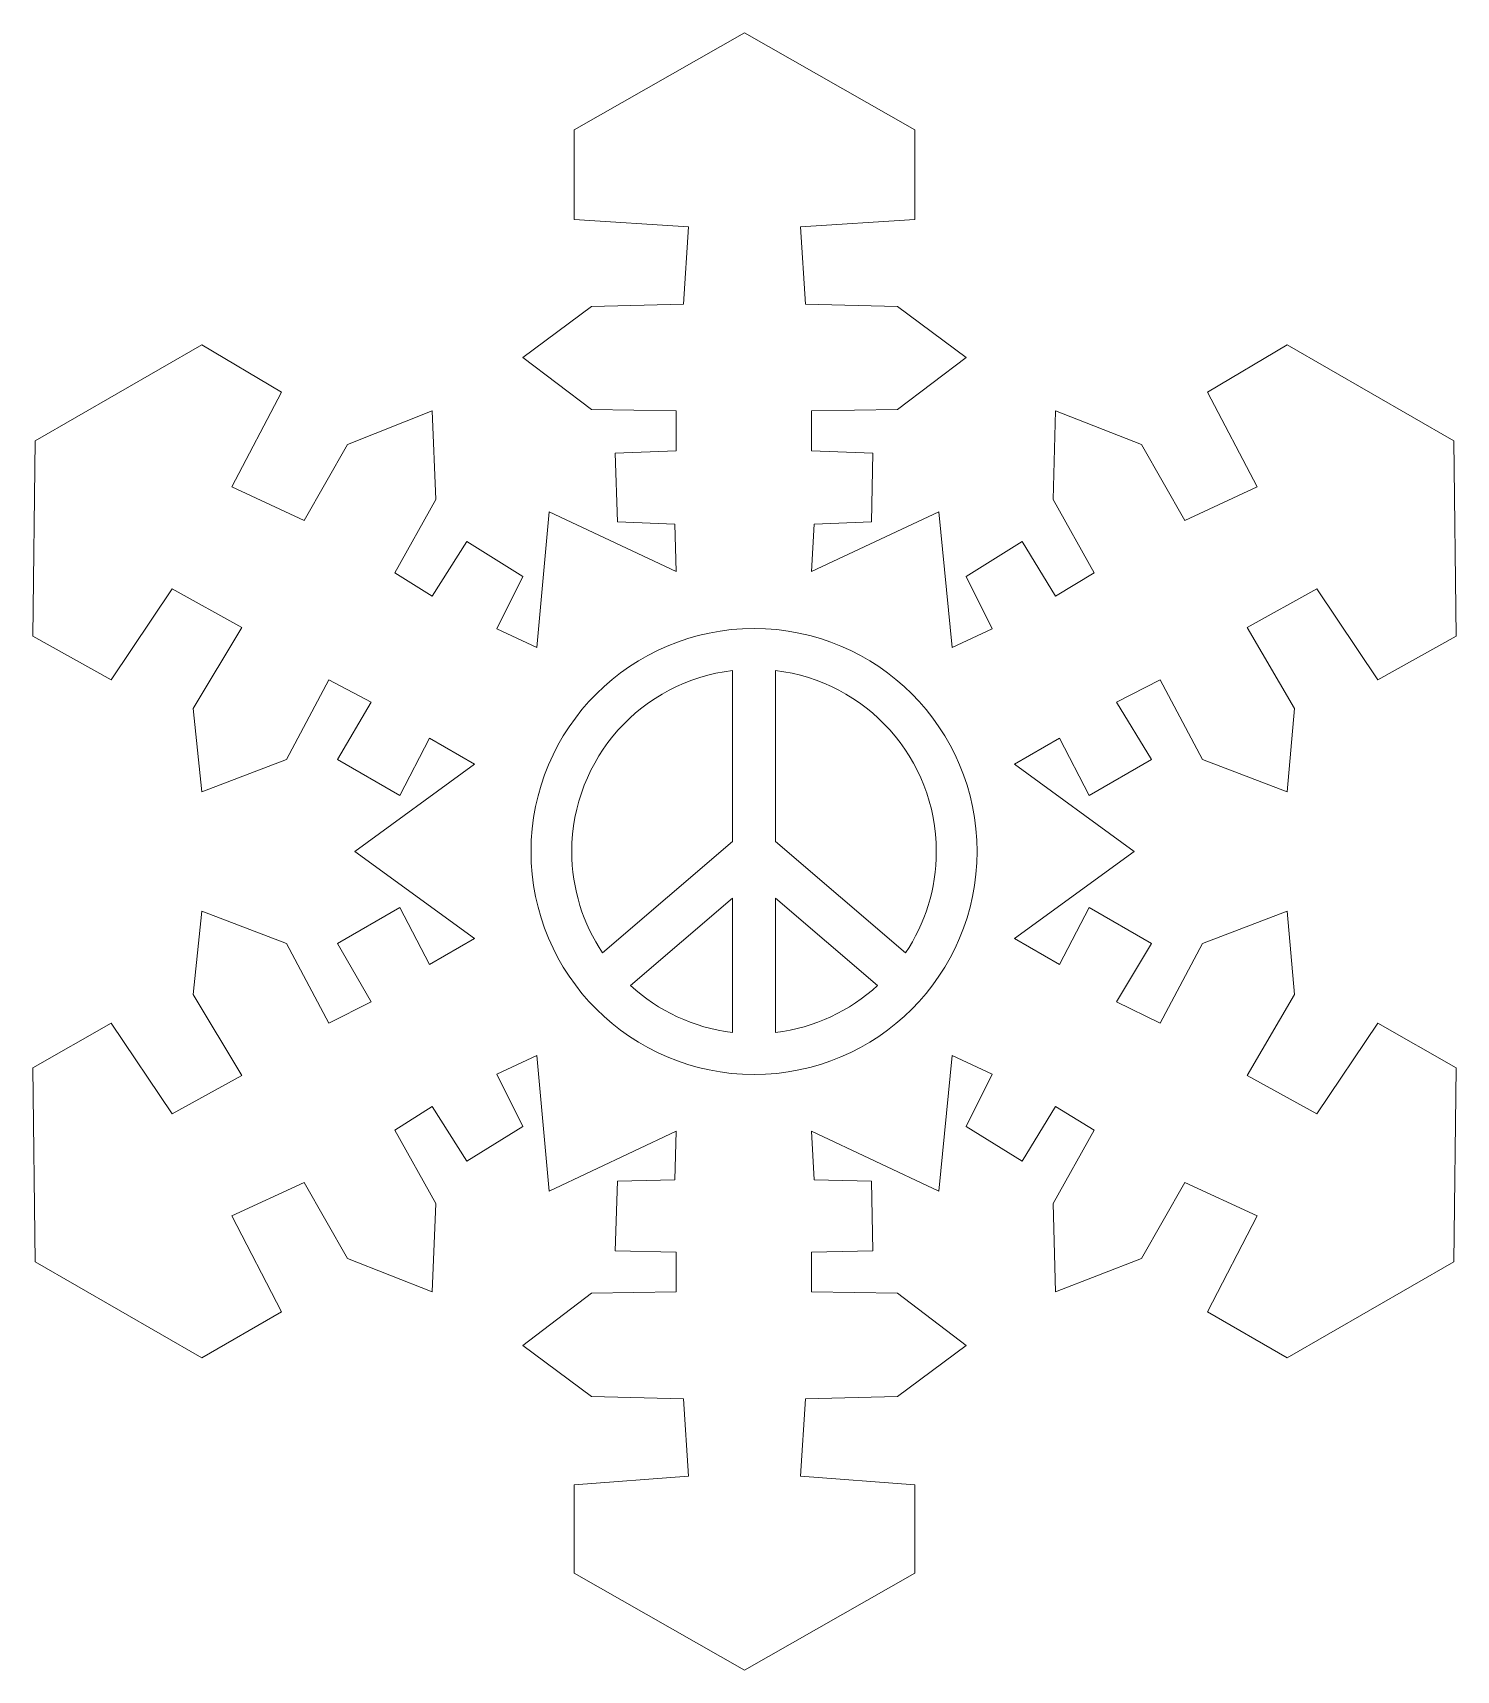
# Model space of a CAD drawing. Header units: centimetres. Extents: x -6.3 to 6.3, y -7.3 to 7.3.
import ezdxf

# ---------------------------------------------------------------- set-up
doc = ezdxf.new("R2010")
doc.units = ezdxf.units.CM
doc.header["$MEASUREMENT"] = 0
doc.layers.add('Layer 1', color=7, linetype='Continuous')

msp = doc.modelspace()

# ---------------------------------------------------------------- linework, layer by layer
at = {"layer": 'Layer 1', "color": 250, "lineweight": 0}
msp.add_open_spline([(0, 7.27604), (0, 7.27604), (-1.51464, 6.41448), (-1.51464, 6.41448), (-1.51464, 6.41448), (-1.51464, 6.41448), (-1.51464, 5.61742), (-1.51464, 5.61742), (-1.51464, 5.61742), (-1.51464, 5.61742), (-0.49759, 5.55177), (-0.49759, 5.55177), (-0.49759, 5.55177), (-0.49759, 5.55177), (-0.54135, 4.86528), (-0.54135, 4.86528), (-0.54135, 4.86528), (-0.54135, 4.86528), (-1.3603, 4.8434), (-1.3603, 4.8434), (-1.3603, 4.8434), (-1.3603, 4.8434), (-1.96846, 4.39073), (-1.96846, 4.39073), (-1.96846, 4.39073), (-1.96846, 4.39073), (-1.3603, 3.92655), (-1.3603, 3.92655), (-1.3603, 3.92655), (-1.3603, 3.92655), (-0.60816, 3.91503), (-0.60816, 3.91503), (-0.60816, 3.91503), (-0.60816, 3.91503), (-0.60816, 3.56142), (-0.60816, 3.56142), (-0.60816, 3.56142), (-0.60816, 3.56142), (-1.14952, 3.53954), (-1.14952, 3.53954), (-1.14952, 3.53954), (-1.14952, 3.53954), (-1.12763, 2.93023), (-1.12763, 2.93023), (-1.12763, 2.93023), (-1.12763, 2.93023), (-0.61968, 2.90834), (-0.61968, 2.90834), (-0.61968, 2.90834), (-0.61968, 2.90834), (-0.60816, 2.48908), (-0.60816, 2.48908), (-0.60816, 2.48908), (-0.60816, 2.48908), (-1.73579, 3.01892), (-1.73579, 3.01892), (-1.73579, 3.01892), (-1.73579, 3.01892), (-1.84637, 1.81412), (-1.84637, 1.81412), (-1.84637, 1.81412), (-1.84637, 1.81412), (-2.19997, 1.97998), (-2.19997, 1.97998), (-2.19997, 1.97998), (-2.19997, 1.97998), (-1.96846, 2.44416), (-1.96846, 2.44416), (-1.96846, 2.44416), (-1.96846, 2.44416), (-2.46604, 2.754), (-2.46604, 2.754), (-2.46604, 2.754), (-2.46604, 2.754), (-2.77588, 2.26793), (-2.77588, 2.26793), (-2.77588, 2.26793), (-2.77588, 2.26793), (-3.10761, 2.47756), (-3.10761, 2.47756), (-3.10761, 2.47756), (-3.10761, 2.47756), (-2.74248, 3.12949), (-2.74248, 3.12949), (-2.74248, 3.12949), (-2.74248, 3.12949), (-2.77588, 3.91503), (-2.77588, 3.91503), (-2.77588, 3.91503), (-2.77588, 3.91503), (-3.52687, 3.61671), (-3.52687, 3.61671), (-3.52687, 3.61671), (-3.52687, 3.61671), (-3.91388, 2.94175), (-3.91388, 2.94175), (-3.91388, 2.94175), (-3.91388, 2.94175), (-4.55544, 3.24007), (-4.55544, 3.24007), (-4.55544, 3.24007), (-4.55544, 3.24007), (-4.11315, 4.0809), (-4.11315, 4.0809), (-4.11315, 4.0809), (-4.11315, 4.0809), (-4.82151, 4.50131), (-4.82151, 4.50131), (-4.82151, 4.50131), (-4.82151, 4.50131), (-6.30275, 3.65012), (-6.30275, 3.65012), (-6.30275, 3.65012), (-6.30275, 3.65012), (-6.32464, 1.91317), (-6.32464, 1.91317), (-6.32464, 1.91317), (-6.32464, 1.91317), (-5.62779, 1.52616), (-5.62779, 1.52616), (-5.62779, 1.52616), (-5.62779, 1.52616), (-5.08643, 2.33359), (-5.08643, 2.33359), (-5.08643, 2.33359), (-5.08643, 2.33359), (-4.46675, 1.9915), (-4.46675, 1.9915), (-4.46675, 1.9915), (-4.46675, 1.9915), (-4.89869, 1.27161), (-4.89869, 1.27161), (-4.89869, 1.27161), (-4.89869, 1.27161), (-4.82151, 0.53099), (-4.82151, 0.53099), (-4.82151, 0.53099), (-4.82151, 0.53099), (-4.06938, 0.81894), (-4.06938, 0.81894), (-4.06938, 0.81894), (-4.06938, 0.81894), (-3.69273, 1.52616), (-3.69273, 1.52616), (-3.69273, 1.52616), (-3.69273, 1.52616), (-3.31724, 1.32805), (-3.31724, 1.32805), (-3.31724, 1.32805), (-3.31724, 1.32805), (-3.61556, 0.81894), (-3.61556, 0.81894), (-3.61556, 0.81894), (-3.61556, 0.81894), (-3.06269, 0.49874), (-3.06269, 0.49874), (-3.06269, 0.49874), (-3.06269, 0.49874), (-2.79777, 1.00669), (-2.79777, 1.00669), (-2.79777, 1.00669), (-2.79777, 1.00669), (-2.39924, 0.77517), (-2.39924, 0.77517), (-2.39924, 0.77517), (-2.39924, 0.77517), (-3.46122, 0.00115), (-3.46122, 0.00115), (-3.46122, 0.00115), (-3.46122, 0.00115), (-2.39924, -0.77287), (-2.39924, -0.77287), (-2.39924, -0.77287), (-2.39924, -0.77287), (-2.79777, -1.00554), (-2.79777, -1.00554), (-2.79777, -1.00554), (-2.79777, -1.00554), (-3.06269, -0.49643), (-3.06269, -0.49643), (-3.06269, -0.49643), (-3.06269, -0.49643), (-3.61556, -0.81779), (-3.61556, -0.81779), (-3.61556, -0.81779), (-3.61556, -0.81779), (-3.31724, -1.33726), (-3.31724, -1.33726), (-3.31724, -1.33726), (-3.31724, -1.33726), (-3.69273, -1.52501), (-3.69273, -1.52501), (-3.69273, -1.52501), (-3.69273, -1.52501), (-4.06938, -0.81779), (-4.06938, -0.81779), (-4.06938, -0.81779), (-4.06938, -0.81779), (-4.82151, -0.52984), (-4.82151, -0.52984), (-4.82151, -0.52984), (-4.82151, -0.52984), (-4.89869, -1.27046), (-4.89869, -1.27046), (-4.89869, -1.27046), (-4.89869, -1.27046), (-4.46675, -1.98919), (-4.46675, -1.98919), (-4.46675, -1.98919), (-4.46675, -1.98919), (-5.08643, -2.33243), (-5.08643, -2.33243), (-5.08643, -2.33243), (-5.08643, -2.33243), (-5.62779, -1.52501), (-5.62779, -1.52501), (-5.62779, -1.52501), (-5.62779, -1.52501), (-6.32464, -1.92354), (-6.32464, -1.92354), (-6.32464, -1.92354), (-6.32464, -1.92354), (-6.30275, -3.64781), (-6.30275, -3.64781), (-6.30275, -3.64781), (-6.30275, -3.64781), (-4.82151, -4.50016), (-4.82151, -4.50016), (-4.82151, -4.50016), (-4.82151, -4.50016), (-4.11315, -4.09011), (-4.11315, -4.09011), (-4.11315, -4.09011), (-4.11315, -4.09011), (-4.55544, -3.23892), (-4.55544, -3.23892), (-4.55544, -3.23892), (-4.55544, -3.23892), (-3.91388, -2.94059), (-3.91388, -2.94059), (-3.91388, -2.94059), (-3.91388, -2.94059), (-3.52687, -3.61556), (-3.52687, -3.61556), (-3.52687, -3.61556), (-3.52687, -3.61556), (-2.77588, -3.91388), (-2.77588, -3.91388), (-2.77588, -3.91388), (-2.77588, -3.91388), (-2.74248, -3.12949), (-2.74248, -3.12949), (-2.74248, -3.12949), (-2.74248, -3.12949), (-3.10761, -2.47641), (-3.10761, -2.47641), (-3.10761, -2.47641), (-3.10761, -2.47641), (-2.77588, -2.26563), (-2.77588, -2.26563), (-2.77588, -2.26563), (-2.77588, -2.26563), (-2.46604, -2.75285), (-2.46604, -2.75285), (-2.46604, -2.75285), (-2.46604, -2.75285), (-1.96846, -2.44301), (-1.96846, -2.44301), (-1.96846, -2.44301), (-1.96846, -2.44301), (-2.19997, -1.97883), (-2.19997, -1.97883), (-2.19997, -1.97883), (-2.19997, -1.97883), (-1.84637, -1.81296), (-1.84637, -1.81296), (-1.84637, -1.81296), (-1.84637, -1.81296), (-1.73579, -3.01777), (-1.73579, -3.01777), (-1.73579, -3.01777), (-1.73579, -3.01777), (-0.60816, -2.48678), (-0.60816, -2.48678), (-0.60816, -2.48678), (-0.60816, -2.48678), (-0.61968, -2.91871), (-0.61968, -2.91871), (-0.61968, -2.91871), (-0.61968, -2.91871), (-1.12763, -2.93023), (-1.12763, -2.93023), (-1.12763, -2.93023), (-1.12763, -2.93023), (-1.14952, -3.54875), (-1.14952, -3.54875), (-1.14952, -3.54875), (-1.14952, -3.54875), (-0.60816, -3.56027), (-0.60816, -3.56027), (-0.60816, -3.56027), (-0.60816, -3.56027), (-0.60816, -3.91388), (-0.60816, -3.91388), (-0.60816, -3.91388), (-0.60816, -3.91388), (-1.3603, -3.92425), (-1.3603, -3.92425), (-1.3603, -3.92425), (-1.3603, -3.92425), (-1.96846, -4.38958), (-1.96846, -4.38958), (-1.96846, -4.38958), (-1.96846, -4.38958), (-1.3603, -4.84225), (-1.3603, -4.84225), (-1.3603, -4.84225), (-1.3603, -4.84225), (-0.54135, -4.86528), (-0.54135, -4.86528), (-0.54135, -4.86528), (-0.54135, -4.86528), (-0.49759, -5.55062), (-0.49759, -5.55062), (-0.49759, -5.55062), (-0.49759, -5.55062), (-1.51464, -5.62779), (-1.51464, -5.62779), (-1.51464, -5.62779), (-1.51464, -5.62779), (-1.51464, -6.41218), (-1.51464, -6.41218), (-1.51464, -6.41218), (-1.51464, -6.41218), (0, -7.27604), (0, -7.27604), (0, -7.27604), (0, -7.27604), (1.51464, -6.41218), (1.51464, -6.41218), (1.51464, -6.41218), (1.51464, -6.41218), (1.51464, -5.62779), (1.51464, -5.62779), (1.51464, -5.62779), (1.51464, -5.62779), (0.49759, -5.55062), (0.49759, -5.55062), (0.49759, -5.55062), (0.49759, -5.55062), (0.54136, -4.86528), (0.54136, -4.86528), (0.54136, -4.86528), (0.54136, -4.86528), (1.3603, -4.84225), (1.3603, -4.84225), (1.3603, -4.84225), (1.3603, -4.84225), (1.96846, -4.38958), (1.96846, -4.38958), (1.96846, -4.38958), (1.96846, -4.38958), (1.3603, -3.92425), (1.3603, -3.92425), (1.3603, -3.92425), (1.3603, -3.92425), (0.59664, -3.91388), (0.59664, -3.91388), (0.59664, -3.91388), (0.59664, -3.91388), (0.59664, -3.56027), (0.59664, -3.56027), (0.59664, -3.56027), (0.59664, -3.56027), (1.13915, -3.54875), (1.13915, -3.54875), (1.13915, -3.54875), (1.13915, -3.54875), (1.12763, -2.93023), (1.12763, -2.93023), (1.12763, -2.93023), (1.12763, -2.93023), (0.61968, -2.91871), (0.61968, -2.91871), (0.61968, -2.91871), (0.61968, -2.91871), (0.59664, -2.48678), (0.59664, -2.48678), (0.59664, -2.48678), (0.59664, -2.48678), (1.72543, -3.01777), (1.72543, -3.01777), (1.72543, -3.01777), (1.72543, -3.01777), (1.84637, -1.81296), (1.84637, -1.81296), (1.84637, -1.81296), (1.84637, -1.81296), (2.19997, -1.97883), (2.19997, -1.97883), (2.19997, -1.97883), (2.19997, -1.97883), (1.96846, -2.44301), (1.96846, -2.44301), (1.96846, -2.44301), (1.96846, -2.44301), (2.46605, -2.75285), (2.46605, -2.75285), (2.46605, -2.75285), (2.46605, -2.75285), (2.76437, -2.26563), (2.76437, -2.26563), (2.76437, -2.26563), (2.76437, -2.26563), (3.10761, -2.47641), (3.10761, -2.47641), (3.10761, -2.47641), (3.10761, -2.47641), (2.74248, -3.12949), (2.74248, -3.12949), (2.74248, -3.12949), (2.74248, -3.12949), (2.76437, -3.91388), (2.76437, -3.91388), (2.76437, -3.91388), (2.76437, -3.91388), (3.52687, -3.61556), (3.52687, -3.61556), (3.52687, -3.61556), (3.52687, -3.61556), (3.91388, -2.94059), (3.91388, -2.94059), (3.91388, -2.94059), (3.91388, -2.94059), (4.55544, -3.23892), (4.55544, -3.23892), (4.55544, -3.23892), (4.55544, -3.23892), (4.11315, -4.09011), (4.11315, -4.09011), (4.11315, -4.09011), (4.11315, -4.09011), (4.82151, -4.50016), (4.82151, -4.50016), (4.82151, -4.50016), (4.82151, -4.50016), (6.30275, -3.64781), (6.30275, -3.64781), (6.30275, -3.64781), (6.30275, -3.64781), (6.32464, -1.92354), (6.32464, -1.92354), (6.32464, -1.92354), (6.32464, -1.92354), (5.62779, -1.52501), (5.62779, -1.52501), (5.62779, -1.52501), (5.62779, -1.52501), (5.08643, -2.33243), (5.08643, -2.33243), (5.08643, -2.33243), (5.08643, -2.33243), (4.46675, -1.98919), (4.46675, -1.98919), (4.46675, -1.98919), (4.46675, -1.98919), (4.88717, -1.27046), (4.88717, -1.27046), (4.88717, -1.27046), (4.88717, -1.27046), (4.82151, -0.52984), (4.82151, -0.52984), (4.82151, -0.52984), (4.82151, -0.52984), (4.06938, -0.81779), (4.06938, -0.81779), (4.06938, -0.81779), (4.06938, -0.81779), (3.69273, -1.52501), (3.69273, -1.52501), (3.69273, -1.52501), (3.69273, -1.52501), (3.30572, -1.33726), (3.30572, -1.33726), (3.30572, -1.33726), (3.30572, -1.33726), (3.61556, -0.81779), (3.61556, -0.81779), (3.61556, -0.81779), (3.61556, -0.81779), (3.06269, -0.49643), (3.06269, -0.49643), (3.06269, -0.49643), (3.06269, -0.49643), (2.79777, -1.00554), (2.79777, -1.00554), (2.79777, -1.00554), (2.79777, -1.00554), (2.39924, -0.77287), (2.39924, -0.77287), (2.39924, -0.77287), (2.39924, -0.77287), (3.46122, 0.00115), (3.46122, 0.00115), (3.46122, 0.00115), (3.46122, 0.00115), (2.39924, 0.77517), (2.39924, 0.77517), (2.39924, 0.77517), (2.39924, 0.77517), (2.79777, 1.00669), (2.79777, 1.00669), (2.79777, 1.00669), (2.79777, 1.00669), (3.06269, 0.49874), (3.06269, 0.49874), (3.06269, 0.49874), (3.06269, 0.49874), (3.61556, 0.81894), (3.61556, 0.81894), (3.61556, 0.81894), (3.61556, 0.81894), (3.30572, 1.32805), (3.30572, 1.32805), (3.30572, 1.32805), (3.30572, 1.32805), (3.69273, 1.52616), (3.69273, 1.52616), (3.69273, 1.52616), (3.69273, 1.52616), (4.06938, 0.81894), (4.06938, 0.81894), (4.06938, 0.81894), (4.06938, 0.81894), (4.82151, 0.53099), (4.82151, 0.53099), (4.82151, 0.53099), (4.82151, 0.53099), (4.88717, 1.27161), (4.88717, 1.27161), (4.88717, 1.27161), (4.88717, 1.27161), (4.46675, 1.9915), (4.46675, 1.9915), (4.46675, 1.9915), (4.46675, 1.9915), (5.08643, 2.33359), (5.08643, 2.33359), (5.08643, 2.33359), (5.08643, 2.33359), (5.62779, 1.52616), (5.62779, 1.52616), (5.62779, 1.52616), (5.62779, 1.52616), (6.32464, 1.91317), (6.32464, 1.91317), (6.32464, 1.91317), (6.32464, 1.91317), (6.30275, 3.65012), (6.30275, 3.65012), (6.30275, 3.65012), (6.30275, 3.65012), (4.82151, 4.50131), (4.82151, 4.50131), (4.82151, 4.50131), (4.82151, 4.50131), (4.11315, 4.0809), (4.11315, 4.0809), (4.11315, 4.0809), (4.11315, 4.0809), (4.55544, 3.24007), (4.55544, 3.24007), (4.55544, 3.24007), (4.55544, 3.24007), (3.91388, 2.94175), (3.91388, 2.94175), (3.91388, 2.94175), (3.91388, 2.94175), (3.52687, 3.61671), (3.52687, 3.61671), (3.52687, 3.61671), (3.52687, 3.61671), (2.76437, 3.91503), (2.76437, 3.91503), (2.76437, 3.91503), (2.76437, 3.91503), (2.74248, 3.12949), (2.74248, 3.12949), (2.74248, 3.12949), (2.74248, 3.12949), (3.10761, 2.47756), (3.10761, 2.47756), (3.10761, 2.47756), (3.10761, 2.47756), (2.76437, 2.26793), (2.76437, 2.26793), (2.76437, 2.26793), (2.76437, 2.26793), (2.46605, 2.754), (2.46605, 2.754), (2.46605, 2.754), (2.46605, 2.754), (1.96846, 2.44416), (1.96846, 2.44416), (1.96846, 2.44416), (1.96846, 2.44416), (2.19997, 1.97998), (2.19997, 1.97998), (2.19997, 1.97998), (2.19997, 1.97998), (1.84637, 1.81412), (1.84637, 1.81412), (1.84637, 1.81412), (1.84637, 1.81412), (1.72543, 3.01892), (1.72543, 3.01892), (1.72543, 3.01892), (1.72543, 3.01892), (0.59664, 2.48908), (0.59664, 2.48908), (0.59664, 2.48908), (0.59664, 2.48908), (0.61968, 2.90834), (0.61968, 2.90834), (0.61968, 2.90834), (0.61968, 2.90834), (1.12763, 2.93023), (1.12763, 2.93023), (1.12763, 2.93023), (1.12763, 2.93023), (1.13915, 3.53954), (1.13915, 3.53954), (1.13915, 3.53954), (1.13915, 3.53954), (0.59664, 3.56142), (0.59664, 3.56142), (0.59664, 3.56142), (0.59664, 3.56142), (0.59664, 3.91503), (0.59664, 3.91503), (0.59664, 3.91503), (0.59664, 3.91503), (1.3603, 3.92655), (1.3603, 3.92655), (1.3603, 3.92655), (1.3603, 3.92655), (1.96846, 4.39073), (1.96846, 4.39073), (1.96846, 4.39073), (1.96846, 4.39073), (1.3603, 4.8434), (1.3603, 4.8434), (1.3603, 4.8434), (1.3603, 4.8434), (0.54136, 4.86528), (0.54136, 4.86528), (0.54136, 4.86528), (0.54136, 4.86528), (0.49759, 5.55177), (0.49759, 5.55177), (0.49759, 5.55177), (0.49759, 5.55177), (1.51464, 5.61742), (1.51464, 5.61742), (1.51464, 5.61742), (1.51464, 5.61742), (1.51464, 6.41448), (1.51464, 6.41448), (1.51464, 6.41448), (1.51464, 6.41448), (0, 7.27604), (0, 7.27604)], degree=3, knots=[0, 0, 0, 0, 0.00591716, 0.00591716, 0.00591716, 0.00591716, 0.01183432, 0.01183432, 0.01183432, 0.01183432, 0.01775148, 0.01775148, 0.01775148, 0.01775148, 0.02366864, 0.02366864, 0.02366864, 0.02366864, 0.0295858, 0.0295858, 0.0295858, 0.0295858, 0.03550296, 0.03550296, 0.03550296, 0.03550296, 0.04142012, 0.04142012, 0.04142012, 0.04142012, 0.04733728, 0.04733728, 0.04733728, 0.04733728, 0.05325444, 0.05325444, 0.05325444, 0.05325444, 0.0591716, 0.0591716, 0.0591716, 0.0591716, 0.06508876, 0.06508876, 0.06508876, 0.06508876, 0.07100592, 0.07100592, 0.07100592, 0.07100592, 0.07692308, 0.07692308, 0.07692308, 0.07692308, 0.08284024, 0.08284024, 0.08284024, 0.08284024, 0.0887574, 0.0887574, 0.0887574, 0.0887574, 0.09467456, 0.09467456, 0.09467456, 0.09467456, 0.10059172, 0.10059172, 0.10059172, 0.10059172, 0.10650888, 0.10650888, 0.10650888, 0.10650888, 0.11242604, 0.11242604, 0.11242604, 0.11242604, 0.1183432, 0.1183432, 0.1183432, 0.1183432, 0.12426036, 0.12426036, 0.12426036, 0.12426036, 0.13017751, 0.13017751, 0.13017751, 0.13017751, 0.13609467, 0.13609467, 0.13609467, 0.13609467, 0.14201183, 0.14201183, 0.14201183, 0.14201183, 0.14792899, 0.14792899, 0.14792899, 0.14792899, 0.15384615, 0.15384615, 0.15384615, 0.15384615, 0.15976331, 0.15976331, 0.15976331, 0.15976331, 0.16568047, 0.16568047, 0.16568047, 0.16568047, 0.17159763, 0.17159763, 0.17159763, 0.17159763, 0.17751479, 0.17751479, 0.17751479, 0.17751479, 0.18343195, 0.18343195, 0.18343195, 0.18343195, 0.18934911, 0.18934911, 0.18934911, 0.18934911, 0.19526627, 0.19526627, 0.19526627, 0.19526627, 0.20118343, 0.20118343, 0.20118343, 0.20118343, 0.20710059, 0.20710059, 0.20710059, 0.20710059, 0.21301775, 0.21301775, 0.21301775, 0.21301775, 0.21893491, 0.21893491, 0.21893491, 0.21893491, 0.22485207, 0.22485207, 0.22485207, 0.22485207, 0.23076923, 0.23076923, 0.23076923, 0.23076923, 0.23668639, 0.23668639, 0.23668639, 0.23668639, 0.24260355, 0.24260355, 0.24260355, 0.24260355, 0.24852071, 0.24852071, 0.24852071, 0.24852071, 0.25443787, 0.25443787, 0.25443787, 0.25443787, 0.26035503, 0.26035503, 0.26035503, 0.26035503, 0.26627219, 0.26627219, 0.26627219, 0.26627219, 0.27218935, 0.27218935, 0.27218935, 0.27218935, 0.27810651, 0.27810651, 0.27810651, 0.27810651, 0.28402367, 0.28402367, 0.28402367, 0.28402367, 0.28994083, 0.28994083, 0.28994083, 0.28994083, 0.29585799, 0.29585799, 0.29585799, 0.29585799, 0.30177515, 0.30177515, 0.30177515, 0.30177515, 0.30769231, 0.30769231, 0.30769231, 0.30769231, 0.31360947, 0.31360947, 0.31360947, 0.31360947, 0.31952663, 0.31952663, 0.31952663, 0.31952663, 0.32544379, 0.32544379, 0.32544379, 0.32544379, 0.33136095, 0.33136095, 0.33136095, 0.33136095, 0.33727811, 0.33727811, 0.33727811, 0.33727811, 0.34319527, 0.34319527, 0.34319527, 0.34319527, 0.34911243, 0.34911243, 0.34911243, 0.34911243, 0.35502959, 0.35502959, 0.35502959, 0.35502959, 0.36094675, 0.36094675, 0.36094675, 0.36094675, 0.36686391, 0.36686391, 0.36686391, 0.36686391, 0.37278107, 0.37278107, 0.37278107, 0.37278107, 0.37869822, 0.37869822, 0.37869822, 0.37869822, 0.38461538, 0.38461538, 0.38461538, 0.38461538, 0.39053254, 0.39053254, 0.39053254, 0.39053254, 0.3964497, 0.3964497, 0.3964497, 0.3964497, 0.40236686, 0.40236686, 0.40236686, 0.40236686, 0.40828402, 0.40828402, 0.40828402, 0.40828402, 0.41420118, 0.41420118, 0.41420118, 0.41420118, 0.42011834, 0.42011834, 0.42011834, 0.42011834, 0.4260355, 0.4260355, 0.4260355, 0.4260355, 0.43195266, 0.43195266, 0.43195266, 0.43195266, 0.43786982, 0.43786982, 0.43786982, 0.43786982, 0.44378698, 0.44378698, 0.44378698, 0.44378698, 0.44970414, 0.44970414, 0.44970414, 0.44970414, 0.4556213, 0.4556213, 0.4556213, 0.4556213, 0.46153846, 0.46153846, 0.46153846, 0.46153846, 0.46745562, 0.46745562, 0.46745562, 0.46745562, 0.47337278, 0.47337278, 0.47337278, 0.47337278, 0.47928994, 0.47928994, 0.47928994, 0.47928994, 0.4852071, 0.4852071, 0.4852071, 0.4852071, 0.49112426, 0.49112426, 0.49112426, 0.49112426, 0.49704142, 0.49704142, 0.49704142, 0.49704142, 0.50295858, 0.50295858, 0.50295858, 0.50295858, 0.50887574, 0.50887574, 0.50887574, 0.50887574, 0.5147929, 0.5147929, 0.5147929, 0.5147929, 0.52071006, 0.52071006, 0.52071006, 0.52071006, 0.52662722, 0.52662722, 0.52662722, 0.52662722, 0.53254438, 0.53254438, 0.53254438, 0.53254438, 0.53846154, 0.53846154, 0.53846154, 0.53846154, 0.5443787, 0.5443787, 0.5443787, 0.5443787, 0.55029586, 0.55029586, 0.55029586, 0.55029586, 0.55621302, 0.55621302, 0.55621302, 0.55621302, 0.56213018, 0.56213018, 0.56213018, 0.56213018, 0.56804734, 0.56804734, 0.56804734, 0.56804734, 0.5739645, 0.5739645, 0.5739645, 0.5739645, 0.57988166, 0.57988166, 0.57988166, 0.57988166, 0.58579882, 0.58579882, 0.58579882, 0.58579882, 0.59171598, 0.59171598, 0.59171598, 0.59171598, 0.59763314, 0.59763314, 0.59763314, 0.59763314, 0.6035503, 0.6035503, 0.6035503, 0.6035503, 0.60946746, 0.60946746, 0.60946746, 0.60946746, 0.61538462, 0.61538462, 0.61538462, 0.61538462, 0.62130178, 0.62130178, 0.62130178, 0.62130178, 0.62721893, 0.62721893, 0.62721893, 0.62721893, 0.63313609, 0.63313609, 0.63313609, 0.63313609, 0.63905325, 0.63905325, 0.63905325, 0.63905325, 0.64497041, 0.64497041, 0.64497041, 0.64497041, 0.65088757, 0.65088757, 0.65088757, 0.65088757, 0.65680473, 0.65680473, 0.65680473, 0.65680473, 0.66272189, 0.66272189, 0.66272189, 0.66272189, 0.66863905, 0.66863905, 0.66863905, 0.66863905, 0.67455621, 0.67455621, 0.67455621, 0.67455621, 0.68047337, 0.68047337, 0.68047337, 0.68047337, 0.68639053, 0.68639053, 0.68639053, 0.68639053, 0.69230769, 0.69230769, 0.69230769, 0.69230769, 0.69822485, 0.69822485, 0.69822485, 0.69822485, 0.70414201, 0.70414201, 0.70414201, 0.70414201, 0.71005917, 0.71005917, 0.71005917, 0.71005917, 0.71597633, 0.71597633, 0.71597633, 0.71597633, 0.72189349, 0.72189349, 0.72189349, 0.72189349, 0.72781065, 0.72781065, 0.72781065, 0.72781065, 0.73372781, 0.73372781, 0.73372781, 0.73372781, 0.73964497, 0.73964497, 0.73964497, 0.73964497, 0.74556213, 0.74556213, 0.74556213, 0.74556213, 0.75147929, 0.75147929, 0.75147929, 0.75147929, 0.75739645, 0.75739645, 0.75739645, 0.75739645, 0.76331361, 0.76331361, 0.76331361, 0.76331361, 0.76923077, 0.76923077, 0.76923077, 0.76923077, 0.77514793, 0.77514793, 0.77514793, 0.77514793, 0.78106509, 0.78106509, 0.78106509, 0.78106509, 0.78698225, 0.78698225, 0.78698225, 0.78698225, 0.79289941, 0.79289941, 0.79289941, 0.79289941, 0.79881657, 0.79881657, 0.79881657, 0.79881657, 0.80473373, 0.80473373, 0.80473373, 0.80473373, 0.81065089, 0.81065089, 0.81065089, 0.81065089, 0.81656805, 0.81656805, 0.81656805, 0.81656805, 0.82248521, 0.82248521, 0.82248521, 0.82248521, 0.82840237, 0.82840237, 0.82840237, 0.82840237, 0.83431953, 0.83431953, 0.83431953, 0.83431953, 0.84023669, 0.84023669, 0.84023669, 0.84023669, 0.84615385, 0.84615385, 0.84615385, 0.84615385, 0.85207101, 0.85207101, 0.85207101, 0.85207101, 0.85798817, 0.85798817, 0.85798817, 0.85798817, 0.86390533, 0.86390533, 0.86390533, 0.86390533, 0.86982249, 0.86982249, 0.86982249, 0.86982249, 0.87573964, 0.87573964, 0.87573964, 0.87573964, 0.8816568, 0.8816568, 0.8816568, 0.8816568, 0.88757396, 0.88757396, 0.88757396, 0.88757396, 0.89349112, 0.89349112, 0.89349112, 0.89349112, 0.89940828, 0.89940828, 0.89940828, 0.89940828, 0.90532544, 0.90532544, 0.90532544, 0.90532544, 0.9112426, 0.9112426, 0.9112426, 0.9112426, 0.91715976, 0.91715976, 0.91715976, 0.91715976, 0.92307692, 0.92307692, 0.92307692, 0.92307692, 0.92899408, 0.92899408, 0.92899408, 0.92899408, 0.93491124, 0.93491124, 0.93491124, 0.93491124, 0.9408284, 0.9408284, 0.9408284, 0.9408284, 0.94674556, 0.94674556, 0.94674556, 0.94674556, 0.95266272, 0.95266272, 0.95266272, 0.95266272, 0.95857988, 0.95857988, 0.95857988, 0.95857988, 0.96449704, 0.96449704, 0.96449704, 0.96449704, 0.9704142, 0.9704142, 0.9704142, 0.9704142, 0.97633136, 0.97633136, 0.97633136, 0.97633136, 0.98224852, 0.98224852, 0.98224852, 0.98224852, 0.98816568, 0.98816568, 0.98816568, 0.98816568, 1, 1, 1, 1], dxfattribs=at)
at = {"layer": 'Layer 1', "color": 7, "lineweight": 18}
for points, knots in [([(0.08489, 1.98179), (-1.00962, 1.98179), (-1.8969, 1.0945), (-1.8969, 0), (-1.8969, 0), (-1.8969, -1.0945), (-1.00961, -1.98179), (0.08489, -1.98179), (0.08489, -1.98179), (1.1794, -1.98179), (2.06668, -1.0945), (2.06668, 0), (2.06668, 0), (2.06668, 1.0945), (1.17939, 1.98179), (0.08489, 1.98179)], [0, 0, 0, 0, 0.2, 0.2, 0.2, 0.2, 0.4, 0.4, 0.4, 0.4, 0.6, 0.6, 0.6, 0.6, 1, 1, 1, 1]), ([(-0.10566, 1.60839), (-0.10566, 1.60839), (-0.10566, 0.08777), (-0.10566, 0.08777), (-0.10566, 0.08777), (-0.10566, 0.08777), (-1.26112, -0.90094), (-1.26112, -0.90094), (-1.26112, -0.90094), (-1.43388, -0.64336), (-1.5347, -0.33347), (-1.5347, 0), (-1.5347, 0), (-1.5347, 0.83001), (-0.91033, 1.51405), (-0.10566, 1.60839)], [0, 0, 0, 0, 0.2, 0.2, 0.2, 0.2, 0.4, 0.4, 0.4, 0.4, 0.6, 0.6, 0.6, 0.6, 1, 1, 1, 1]), ([(1.7045, 0), (1.7045, -0.33347), (1.60366, -0.64336), (1.43092, -0.90094), (1.43092, -0.90094), (1.43092, -0.90094), (0.27547, 0.08776), (0.27547, 0.08776), (0.27547, 0.08776), (0.27547, 0.08776), (0.27546, 1.60839), (0.27546, 1.60839), (0.27546, 1.60839), (1.08012, 1.51405), (1.7045, 0.83), (1.7045, 0)], [0, 0, 0, 0, 0.2, 0.2, 0.2, 0.2, 0.4, 0.4, 0.4, 0.4, 0.6, 0.6, 0.6, 0.6, 1, 1, 1, 1]), ([(-0.10566, -1.60839), (-0.45396, -1.56758), (-0.76845, -1.41626), (-1.01317, -1.19041), (-1.01317, -1.19041), (-1.01317, -1.19041), (-0.10566, -0.41387), (-0.10566, -0.41387), (-0.10566, -0.41387), (-0.10566, -0.41387), (-0.10566, -1.60839), (-0.10566, -1.60839)], [0, 0, 0, 0, 0.25, 0.25, 0.25, 0.25, 0.5, 0.5, 0.5, 0.5, 1, 1, 1, 1]), ([(0.27544, -0.41387), (0.27544, -0.41387), (1.18295, -1.19041), (1.18295, -1.19041), (1.18295, -1.19041), (0.93823, -1.41624), (0.62374, -1.56757), (0.27544, -1.60839), (0.27544, -1.60839), (0.27544, -1.60839), (0.27544, -0.41387), (0.27544, -0.41387)], [0, 0, 0, 0, 0.25, 0.25, 0.25, 0.25, 0.5, 0.5, 0.5, 0.5, 1, 1, 1, 1])]:
    msp.add_open_spline(points, degree=3, knots=knots, dxfattribs=at)

doc.saveas('drawing.dxf')
